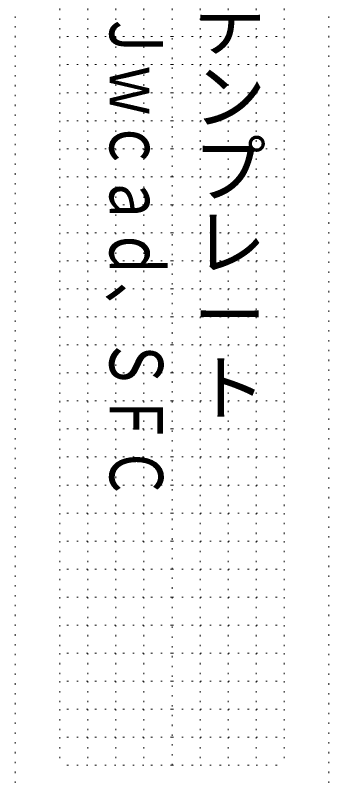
# Model space of a CAD drawing. Units: millimetres on the paper. Extents: x 149 to 445, y 0 to 420.
# Drawn here: x 297 to 353, y 75.5 to 211.2 of the extents above; entities that cross this region are included whole.
import ezdxf
from ezdxf.enums import TextEntityAlignment as Align

# ---------------------------------------------------------------- set-up
doc = ezdxf.new("R2010")
doc.units = ezdxf.units.MM
doc.linetypes.add('DOTTED', pattern=[1.75, 0.25, -1.5])
doc.layers.add('_0-0_', color=7, linetype='DOTTED', lineweight=18)
doc.styles.add('@ＭＳ ゴシック', font='')
doc.styles.add('ＭＳ ゴシック', font='')
doc.styles.get('@ＭＳ ゴシック').set_extended_font_data('@MS Gothic')
doc.styles.get('ＭＳ ゴシック').set_extended_font_data('MS Gothic')

msp = doc.modelspace()

# ---------------------------------------------------------------- linework, layer by layer
at = {"layer": '_0-0_'}
for p, q in [((297, 361.5), (297, 58.5)), ((353, 361.5), (353, 58.5)), ((325, 317.38), (325, 77.38)), ((305, 212.38), (305, 207.38)), ((310, 212.38), (310, 207.38)), ((315, 212.38), (315, 207.38)), ((320, 212.38), (320, 207.38)), ((330, 212.38), (330, 207.38)), ((335, 212.38), (335, 207.38)), ((340, 212.38), (340, 207.38)), ((345, 212.38), (345, 207.38)), ((310, 207.38), (305, 207.38)), ((305, 207.38), (305, 202.38)), ((315, 207.38), (310, 207.38)), ((310, 207.38), (310, 202.38)), ((320, 207.38), (315, 207.38)), ((315, 207.38), (315, 202.38)), ((325, 207.38), (320, 207.38)), ((320, 207.38), (320, 202.38)), ((325, 207.38), (330, 207.38)), ((330, 207.38), (335, 207.38)), ((330, 207.38), (330, 202.38)), ((335, 207.38), (335, 202.38)), ((335, 207.38), (340, 207.38)), ((340, 207.38), (340, 202.38)), ((340, 207.38), (345, 207.38)), ((345, 207.38), (345, 202.38)), ((310, 202.38), (305, 202.38)), ((305, 202.38), (305, 197.38)), ((315, 202.38), (310, 202.38)), ((310, 202.38), (310, 197.38)), ((320, 202.38), (315, 202.38)), ((315, 202.38), (315, 197.38)), ((325, 202.38), (320, 202.38)), ((320, 202.38), (320, 197.38)), ((325, 202.38), (330, 202.38)), ((330, 202.38), (335, 202.38)), ((330, 202.38), (330, 197.38)), ((335, 202.38), (335, 197.38)), ((335, 202.38), (340, 202.38)), ((340, 202.38), (340, 197.38)), ((340, 202.38), (345, 202.38)), ((345, 202.38), (345, 197.38)), ((310, 197.38), (305, 197.38)), ((305, 197.38), (305, 192.38)), ((315, 197.38), (310, 197.38)), ((310, 197.38), (310, 192.38)), ((320, 197.38), (315, 197.38)), ((315, 197.38), (315, 192.38)), ((325, 197.38), (320, 197.38)), ((320, 197.38), (320, 192.38)), ((325, 197.38), (330, 197.38)), ((330, 197.38), (335, 197.38)), ((330, 197.38), (330, 192.38)), ((335, 197.38), (335, 192.38)), ((335, 197.38), (340, 197.38)), ((340, 197.38), (340, 192.38)), ((340, 197.38), (345, 197.38)), ((345, 197.38), (345, 192.38)), ((310, 192.38), (305, 192.38)), ((305, 192.38), (305, 187.38)), ((315, 192.38), (310, 192.38)), ((310, 192.38), (310, 187.38)), ((320, 192.38), (315, 192.38)), ((315, 192.38), (315, 187.38)), ((325, 192.38), (320, 192.38)), ((320, 192.38), (320, 187.38)), ((325, 192.38), (330, 192.38)), ((330, 192.38), (335, 192.38)), ((330, 192.38), (330, 187.38)), ((335, 192.38), (335, 187.38)), ((335, 192.38), (340, 192.38)), ((340, 192.38), (340, 187.38)), ((340, 192.38), (345, 192.38)), ((345, 192.38), (345, 187.38)), ((310, 187.38), (305, 187.38)), ((305, 187.38), (305, 182.38)), ((315, 187.38), (310, 187.38)), ((310, 187.38), (310, 182.38)), ((320, 187.38), (315, 187.38)), ((315, 187.38), (315, 182.38)), ((325, 187.38), (320, 187.38)), ((320, 187.38), (320, 182.38)), ((325, 187.38), (330, 187.38)), ((330, 187.38), (335, 187.38)), ((330, 187.38), (330, 182.38)), ((335, 187.38), (335, 182.38)), ((335, 187.38), (340, 187.38)), ((340, 187.38), (340, 182.38)), ((340, 187.38), (345, 187.38)), ((345, 187.38), (345, 182.38)), ((310, 182.38), (305, 182.38)), ((305, 182.38), (305, 177.38)), ((315, 182.38), (310, 182.38)), ((310, 182.38), (310, 177.38)), ((320, 182.38), (315, 182.38)), ((315, 182.38), (315, 177.38)), ((325, 182.38), (320, 182.38)), ((320, 182.38), (320, 177.38)), ((325, 182.38), (330, 182.38)), ((330, 182.38), (335, 182.38)), ((330, 182.38), (330, 177.38)), ((335, 182.38), (335, 177.38)), ((335, 182.38), (340, 182.38)), ((340, 182.38), (340, 177.38)), ((340, 182.38), (345, 182.38)), ((345, 182.38), (345, 177.38)), ((310, 177.38), (305, 177.38)), ((305, 177.38), (305, 172.38)), ((315, 177.38), (310, 177.38)), ((310, 177.38), (310, 172.38)), ((320, 177.38), (315, 177.38)), ((315, 177.38), (315, 172.38)), ((325, 177.38), (320, 177.38)), ((320, 177.38), (320, 172.38)), ((325, 177.38), (330, 177.38)), ((330, 177.38), (335, 177.38)), ((330, 177.38), (330, 172.38)), ((335, 177.38), (335, 172.38)), ((335, 177.38), (340, 177.38)), ((340, 177.38), (340, 172.38)), ((340, 177.38), (345, 177.38)), ((345, 177.38), (345, 172.38)), ((310, 172.38), (305, 172.38)), ((305, 172.38), (305, 167.38)), ((315, 172.38), (310, 172.38)), ((310, 172.38), (310, 167.38)), ((320, 172.38), (315, 172.38)), ((315, 172.38), (315, 167.38)), ((325, 172.38), (320, 172.38)), ((320, 172.38), (320, 167.38)), ((325, 172.38), (330, 172.38)), ((330, 172.38), (335, 172.38)), ((330, 172.38), (330, 167.38)), ((335, 172.38), (335, 167.38)), ((335, 172.38), (340, 172.38)), ((340, 172.38), (340, 167.38)), ((340, 172.38), (345, 172.38)), ((345, 172.38), (345, 167.38)), ((310, 167.38), (305, 167.38)), ((305, 167.38), (305, 162.38)), ((315, 167.38), (310, 167.38)), ((310, 167.38), (310, 162.38)), ((320, 167.38), (315, 167.38)), ((315, 167.38), (315, 162.38)), ((325, 167.38), (320, 167.38)), ((320, 167.38), (320, 162.38)), ((325, 167.38), (330, 167.38)), ((330, 167.38), (335, 167.38)), ((330, 167.38), (330, 162.38)), ((335, 167.38), (335, 162.38)), ((335, 167.38), (340, 167.38)), ((340, 167.38), (340, 162.38)), ((340, 167.38), (345, 167.38)), ((345, 167.38), (345, 162.38)), ((310, 162.38), (305, 162.38)), ((305, 162.38), (305, 157.38)), ((315, 162.38), (310, 162.38)), ((310, 162.38), (310, 157.38)), ((320, 162.38), (315, 162.38)), ((315, 162.38), (315, 157.38)), ((325, 162.38), (320, 162.38)), ((320, 162.38), (320, 157.38)), ((325, 162.38), (330, 162.38)), ((330, 162.38), (335, 162.38)), ((330, 162.38), (330, 157.38)), ((335, 162.38), (335, 157.38)), ((335, 162.38), (340, 162.38)), ((340, 162.38), (340, 157.38)), ((340, 162.38), (345, 162.38)), ((345, 162.38), (345, 157.38)), ((310, 157.38), (305, 157.38)), ((305, 157.38), (305, 152.38)), ((315, 157.38), (310, 157.38)), ((310, 157.38), (310, 152.38)), ((320, 157.38), (315, 157.38)), ((315, 157.38), (315, 152.38)), ((325, 157.38), (320, 157.38)), ((320, 157.38), (320, 152.38)), ((325, 157.38), (330, 157.38)), ((330, 157.38), (335, 157.38)), ((330, 157.38), (330, 152.38)), ((335, 157.38), (335, 152.38)), ((335, 157.38), (340, 157.38)), ((340, 157.38), (340, 152.38)), ((340, 157.38), (345, 157.38)), ((345, 157.38), (345, 152.38)), ((310, 152.38), (305, 152.38)), ((305, 152.38), (305, 147.38)), ((315, 152.38), (310, 152.38)), ((310, 152.38), (310, 147.38)), ((320, 152.38), (315, 152.38)), ((315, 152.38), (315, 147.38)), ((325, 152.38), (320, 152.38)), ((320, 152.38), (320, 147.38)), ((325, 152.38), (330, 152.38)), ((330, 152.38), (335, 152.38)), ((330, 152.38), (330, 147.38)), ((335, 152.38), (335, 147.38)), ((335, 152.38), (340, 152.38)), ((340, 152.38), (340, 147.38)), ((340, 152.38), (345, 152.38)), ((345, 152.38), (345, 147.38)), ((310, 147.38), (305, 147.38)), ((305, 147.38), (305, 142.38)), ((315, 147.38), (310, 147.38)), ((310, 147.38), (310, 142.38)), ((320, 147.38), (315, 147.38)), ((315, 147.38), (315, 142.38)), ((325, 147.38), (320, 147.38)), ((320, 147.38), (320, 142.38)), ((325, 147.38), (330, 147.38)), ((330, 147.38), (335, 147.38)), ((330, 147.38), (330, 142.38)), ((335, 147.38), (335, 142.38)), ((335, 147.38), (340, 147.38)), ((340, 147.38), (340, 142.38)), ((340, 147.38), (345, 147.38)), ((345, 147.38), (345, 142.38)), ((310, 142.38), (305, 142.38)), ((305, 142.38), (305, 137.38)), ((315, 142.38), (310, 142.38)), ((310, 142.38), (310, 137.38)), ((320, 142.38), (315, 142.38)), ((315, 142.38), (315, 137.38)), ((325, 142.38), (320, 142.38)), ((320, 142.38), (320, 137.38)), ((325, 142.38), (330, 142.38)), ((330, 142.38), (335, 142.38)), ((330, 142.38), (330, 137.38)), ((335, 142.38), (335, 137.38)), ((335, 142.38), (340, 142.38)), ((340, 142.38), (340, 137.38)), ((340, 142.38), (345, 142.38)), ((345, 142.38), (345, 137.38)), ((310, 137.38), (305, 137.38)), ((305, 137.38), (305, 132.38)), ((315, 137.38), (310, 137.38)), ((310, 137.38), (310, 132.38)), ((320, 137.38), (315, 137.38)), ((315, 137.38), (315, 132.38)), ((325, 137.38), (320, 137.38)), ((320, 137.38), (320, 132.38)), ((325, 137.38), (330, 137.38)), ((330, 137.38), (335, 137.38)), ((330, 137.38), (330, 132.38)), ((335, 137.38), (335, 132.38)), ((335, 137.38), (340, 137.38)), ((340, 137.38), (340, 132.38)), ((340, 137.38), (345, 137.38)), ((345, 137.38), (345, 132.38)), ((310, 132.38), (305, 132.38)), ((305, 132.38), (305, 127.38)), ((315, 132.38), (310, 132.38)), ((310, 132.38), (310, 127.38)), ((320, 132.38), (315, 132.38)), ((315, 132.38), (315, 127.38)), ((325, 132.38), (320, 132.38)), ((320, 132.38), (320, 127.38)), ((325, 132.38), (330, 132.38)), ((330, 132.38), (335, 132.38)), ((330, 132.38), (330, 127.38)), ((335, 132.38), (335, 127.38)), ((335, 132.38), (340, 132.38)), ((340, 132.38), (340, 127.38)), ((340, 132.38), (345, 132.38)), ((345, 132.38), (345, 127.38)), ((310, 127.38), (305, 127.38)), ((305, 127.38), (305, 122.38)), ((315, 127.38), (310, 127.38)), ((310, 127.38), (310, 122.38)), ((320, 127.38), (315, 127.38)), ((315, 127.38), (315, 122.38)), ((325, 127.38), (320, 127.38)), ((320, 127.38), (320, 122.38)), ((325, 127.38), (330, 127.38)), ((330, 127.38), (335, 127.38)), ((330, 127.38), (330, 122.38)), ((335, 127.38), (335, 122.38)), ((335, 127.38), (340, 127.38)), ((340, 127.38), (340, 122.38)), ((340, 127.38), (345, 127.38)), ((345, 127.38), (345, 122.38)), ((310, 122.38), (305, 122.38)), ((305, 122.38), (305, 117.38)), ((315, 122.38), (310, 122.38)), ((310, 122.38), (310, 117.38)), ((320, 122.38), (315, 122.38)), ((315, 122.38), (315, 117.38)), ((325, 122.38), (320, 122.38)), ((320, 122.38), (320, 117.38)), ((325, 122.38), (330, 122.38)), ((330, 122.38), (335, 122.38)), ((330, 122.38), (330, 117.38)), ((335, 122.38), (335, 117.38)), ((335, 122.38), (340, 122.38)), ((340, 122.38), (340, 117.38)), ((340, 122.38), (345, 122.38)), ((345, 122.38), (345, 117.38)), ((310, 117.38), (305, 117.38)), ((305, 117.38), (305, 112.38)), ((315, 117.38), (310, 117.38)), ((310, 117.38), (310, 112.38)), ((320, 117.38), (315, 117.38)), ((315, 117.38), (315, 112.38)), ((325, 117.38), (320, 117.38)), ((320, 117.38), (320, 112.38)), ((325, 117.38), (330, 117.38)), ((330, 117.38), (335, 117.38)), ((330, 117.38), (330, 112.38)), ((335, 117.38), (335, 112.38)), ((335, 117.38), (340, 117.38)), ((340, 117.38), (340, 112.38)), ((340, 117.38), (345, 117.38)), ((345, 117.38), (345, 112.38)), ((310, 112.38), (305, 112.38)), ((305, 112.38), (305, 107.38)), ((315, 112.38), (310, 112.38)), ((310, 112.38), (310, 107.38)), ((320, 112.38), (315, 112.38)), ((315, 112.38), (315, 107.38)), ((325, 112.38), (320, 112.38)), ((320, 112.38), (320, 107.38)), ((325, 112.38), (330, 112.38)), ((330, 112.38), (335, 112.38)), ((330, 112.38), (330, 107.38)), ((335, 112.38), (335, 107.38)), ((335, 112.38), (340, 112.38)), ((340, 112.38), (340, 107.38)), ((340, 112.38), (345, 112.38)), ((345, 112.38), (345, 107.38)), ((310, 107.38), (305, 107.38)), ((305, 107.38), (305, 102.38)), ((315, 107.38), (310, 107.38)), ((310, 107.38), (310, 102.38)), ((320, 107.38), (315, 107.38)), ((315, 107.38), (315, 102.38)), ((325, 107.38), (320, 107.38)), ((320, 107.38), (320, 102.38)), ((325, 107.38), (330, 107.38)), ((330, 107.38), (335, 107.38)), ((330, 107.38), (330, 102.38)), ((335, 107.38), (335, 102.38)), ((335, 107.38), (340, 107.38)), ((340, 107.38), (340, 102.38)), ((340, 107.38), (345, 107.38)), ((345, 107.38), (345, 102.38)), ((310, 102.38), (305, 102.38)), ((305, 102.38), (305, 97.38)), ((315, 102.38), (310, 102.38)), ((310, 102.38), (310, 97.38)), ((320, 102.38), (315, 102.38)), ((315, 102.38), (315, 97.38)), ((325, 102.38), (320, 102.38)), ((320, 102.38), (320, 97.38)), ((325, 102.38), (330, 102.38)), ((330, 102.38), (335, 102.38)), ((330, 102.38), (330, 97.38)), ((335, 102.38), (335, 97.38)), ((335, 102.38), (340, 102.38)), ((340, 102.38), (340, 97.38)), ((340, 102.38), (345, 102.38)), ((345, 102.38), (345, 97.38)), ((310, 97.38), (305, 97.38)), ((305, 97.38), (305, 92.38)), ((315, 97.38), (310, 97.38)), ((310, 97.38), (310, 92.38)), ((320, 97.38), (315, 97.38)), ((315, 97.38), (315, 92.38)), ((325, 97.38), (320, 97.38)), ((320, 97.38), (320, 92.38)), ((325, 97.38), (330, 97.38)), ((330, 97.38), (335, 97.38)), ((330, 97.38), (330, 92.38)), ((335, 97.38), (335, 92.38)), ((335, 97.38), (340, 97.38)), ((340, 97.38), (340, 92.38)), ((340, 97.38), (345, 97.38)), ((345, 97.38), (345, 92.38)), ((310, 92.38), (305, 92.38)), ((305, 92.38), (305, 87.38)), ((315, 92.38), (310, 92.38)), ((310, 92.38), (310, 87.38)), ((320, 92.38), (315, 92.38)), ((315, 92.38), (315, 87.38)), ((325, 92.38), (320, 92.38)), ((320, 92.38), (320, 87.38)), ((325, 92.38), (330, 92.38)), ((330, 92.38), (335, 92.38)), ((330, 92.38), (330, 87.38)), ((335, 92.38), (335, 87.38)), ((335, 92.38), (340, 92.38)), ((340, 92.38), (340, 87.38)), ((340, 92.38), (345, 92.38)), ((345, 92.38), (345, 87.38)), ((310, 87.38), (305, 87.38)), ((305, 87.38), (305, 82.38)), ((315, 87.38), (310, 87.38)), ((310, 87.38), (310, 82.38)), ((320, 87.38), (315, 87.38)), ((315, 87.38), (315, 82.38)), ((325, 87.38), (320, 87.38)), ((320, 87.38), (320, 82.38)), ((325, 87.38), (330, 87.38)), ((330, 87.38), (335, 87.38)), ((330, 87.38), (330, 82.38)), ((335, 87.38), (335, 82.38)), ((335, 87.38), (340, 87.38)), ((340, 87.38), (340, 82.38)), ((340, 87.38), (345, 87.38)), ((345, 87.38), (345, 82.38)), ((310, 82.38), (305, 82.38)), ((305, 82.38), (305, 77.38)), ((315, 82.38), (310, 82.38)), ((310, 82.38), (310, 77.38)), ((320, 82.38), (315, 82.38)), ((315, 82.38), (315, 77.38)), ((325, 82.38), (320, 82.38)), ((320, 82.38), (320, 77.38)), ((325, 82.38), (330, 82.38)), ((330, 82.38), (335, 82.38)), ((330, 82.38), (330, 77.38)), ((335, 82.38), (335, 77.38)), ((335, 82.38), (340, 82.38)), ((340, 82.38), (340, 77.38)), ((340, 82.38), (345, 82.38)), ((345, 82.38), (345, 77.38)), ((310, 77.38), (305, 77.38)), ((315, 77.38), (310, 77.38)), ((320, 77.38), (315, 77.38)), ((325, 77.38), (320, 77.38)), ((325, 77.38), (330, 77.38)), ((330, 77.38), (335, 77.38)), ((335, 77.38), (340, 77.38)), ((340, 77.38), (345, 77.38))]:
    msp.add_line(p, q, dxfattribs=at)

# ---------------------------------------------------------------- texts
at = {"layer": '_0-0_', "style": '@ＭＳ ゴシック'}
msp.add_text('（無料）背表紙テンプレート', height=9.531, rotation=270, dxfattribs=at).set_placement((327.5, 307.38), align=Align.BOTTOM_LEFT)
at = {"layer": '_0-0_', "style": 'ＭＳ ゴシック', "width": 0.75}
msp.add_text('Ｊｗｃａｄ、ＳＦＣ', height=9.531, rotation=270, dxfattribs=at).set_placement((311, 212.38), align=Align.BOTTOM_LEFT)

doc.saveas('drawing.dxf')
